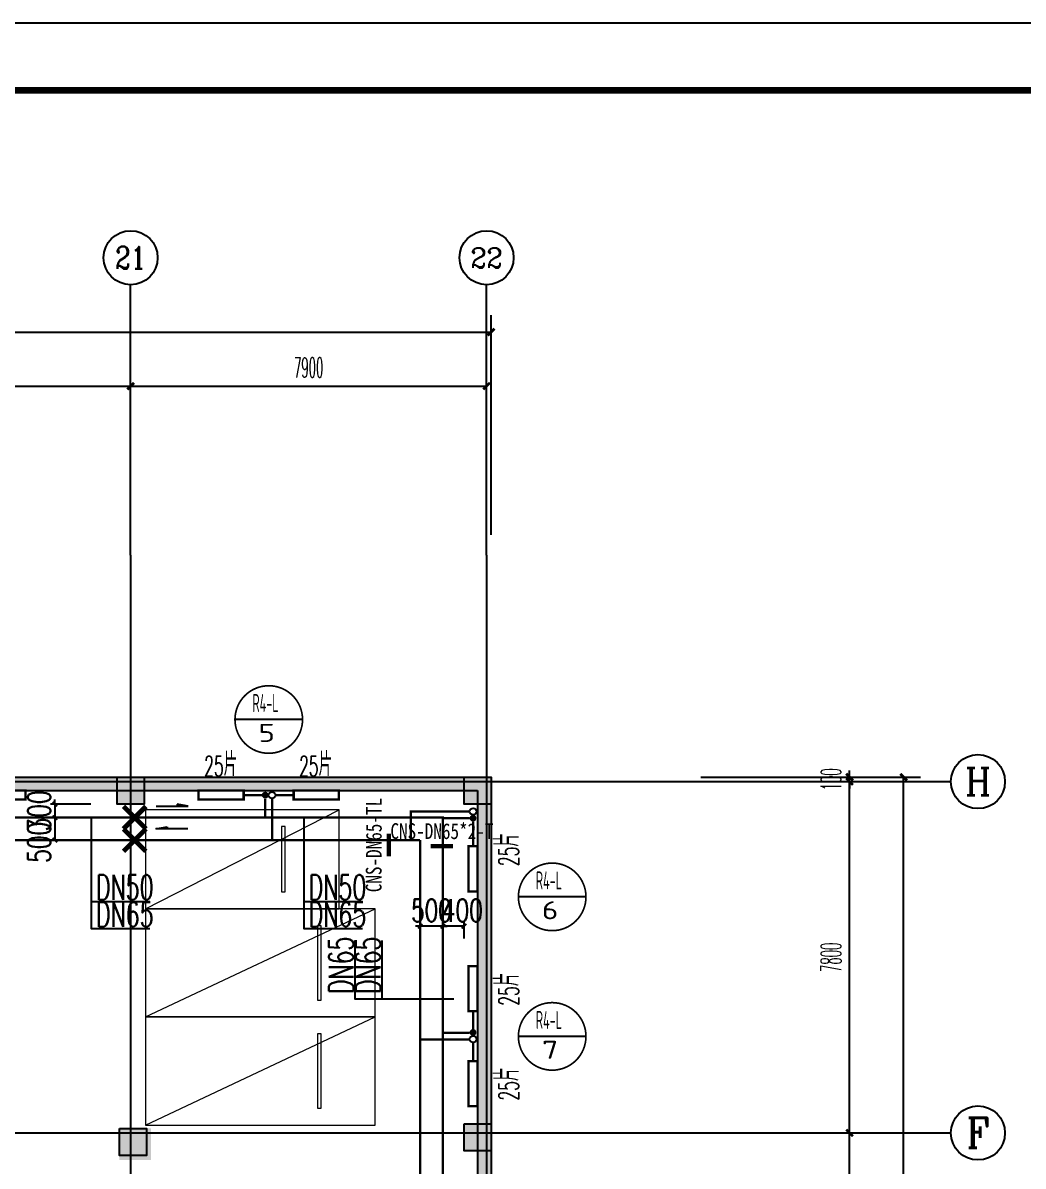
# Model space of a CAD drawing. Extents: x -888467 to -675969, y -675351 to -419232.
# Drawn here: x -739482 to -717281, y -611634 to -586251 of the extents above; entities that cross this region are included whole.
import ezdxf
from ezdxf.enums import TextEntityAlignment as Align

# ---------------------------------------------------------------- set-up
doc = ezdxf.new("R2010")
doc.units = 0
doc.header["$LTSCALE"] = 1000
doc.linetypes.add('DASH', pattern=[0.35, 0.25, -0.1])
doc.layers.get('0').update_dxf_attribs({"linetype": 'CONTINUOUS'})
doc.layers.get('Defpoints').update_dxf_attribs({"linetype": 'CONTINUOUS'})
for name, color, linetype in [('0-供暖管道管径标注', 4, 'CONTINUOUS'), ('1-标注', 2, 'CONTINUOUS'), ('1-风管标注', 4, 'CONTINUOUS'), ('3-建筑', 7, 'CONTINUOUS'), ('3-淡显', 8, 'CONTINUOUS'), ('AXIS_TEXT', 7, 'CONTINUOUS'), ('BTTK', 7, 'CONTINUOUS'), ('DIM_IDEN', 3, 'CONTINUOUS'), ('DOTE', 252, 'CONTINUOUS'), ('PIPE-暖供水', 3, 'CONTINUOUS'), ('PIPE-暖回支管', 4, 'DASH'), ('PIPE-暖回水', 1, 'DASH'), ('PUB_TITLE', 7, 'CONTINUOUS'), ('TEXT-散热器', 7, 'CONTINUOUS'), ('TH-散热器', 4, 'CONTINUOUS'), ('VPIPE-暖供水', 3, 'CONTINUOUS'), ('VPIPE-暖回水', 2, 'DASH'), ('VRV-配件', 1, 'CONTINUOUS'), ('抗震支吊架', 2, 'CONTINUOUS'), ('改过图层标记', 3, 'CONTINUOUS'), ('暖－管径标注', 2, 'CONTINUOUS'), ('结构柱子', 253, 'CONTINUOUS')]:
    doc.layers.add(name, color=color, linetype=linetype)
doc.layers.add('3-深度淡显', color=252, linetype='CONTINUOUS', lineweight=0)
doc.styles.add('_TCH_AXIS', font='COMPLEX', dxfattribs={"bigfont": 'GBCBIG'})
doc.styles.add('_TCH_DIM_T3', font='simplex.shx', dxfattribs={"width": 0.423529, "bigfont": 'gbcbig.shx'})
doc.styles.add('_THVAC_DIM', font='simplex.shx', dxfattribs={"width": 0.8, "height": 3.5, "bigfont": 'gbcbig.shx'})
doc.styles.add('COMPLEX', font='COMPLEX')
doc.styles.add('HZ(TK)', font='geniso.shx', dxfattribs={"width": 0.9, "bigfont": 'hztxt.shx'})
doc.styles.add('kzcad', font='', dxfattribs={"width": 0.8})
doc.styles.get("Standard").update_dxf_attribs({"font": 'GBENOR', "bigfont": 'GBCBIG'})
doc.styles.add('设备标注', font='simplex.shx', dxfattribs={"width": 0.705882, "bigfont": 'gbcbig.shx'})
doc.styles.get('kzcad').set_extended_font_data('SimSun')
doc.dimstyles.new('_TCH_ARCH&&150', dxfattribs={"dimtxt": 446.25, "dimasz": 150, "dimexe": 375, "dimexo": 450, "dimgap": 189.375, "dimtad": 1, "dimdec": 0, "dimzin": 0, "dimdsep": 46, "dimtxsty": '_TCH_DIM_T3', "dimblk": 'ARCHTICK', "dimcen": 0.09, "dimclrt": 7, "dimazin": 2, "dimtfac": 1, "dimtdec": 0, "dimtix": 1, "dimtmove": 2, "dimatfit": 3, "dimfxl": 1, "dimtolj": 1, "dimtzin": 0, "dimarcsym": 0})
doc.dimstyles.new('sm150', dxfattribs={"dimtxt": 500, "dimasz": 100, "dimexe": 100, "dimexo": 75, "dimgap": 100, "dimtad": 1, "dimdec": 0, "dimrnd": 10, "dimzin": 0, "dimdsep": 46, "dimtxsty": '设备标注', "dimblk": 'ARCHTICK', "dimcen": 0.09, "dimclrd": 4, "dimclre": 4, "dimclrt": 4, "dimadec": 0, "dimazin": 0, "dimtfac": 1, "dimtdec": 0, "dimtix": 1, "dimtmove": 2, "dimatfit": 3, "dimldrblk": 'ARCHTICK', "dimfxl": 800, "dimfxlon": 1, "dimtolj": 1, "dimtzin": 0, "dimarcsym": 0})

# ---------------------------------------------------------------- blocks, each defined once
blk = doc.blocks.new('_ArchTick')
at = {"color": 0, "linetype": 'ByBlock', "const_width": 0.4}
blk.add_lwpolyline([(-0.5, -0.5), (0.5, 0.5)], dxfattribs=at)
blk = doc.blocks.new('*D128')
at = {"layer": '1-标注', "color": 4, "lineweight": -2, "transparency": 16777216}
for p, q in [((-738770, -603597), (-738770, -603497)), ((-737970, -603597), (-738870, -603597)), ((-738770, -603597), (-738770, -603896)), ((-737970, -603896), (-738870, -603896)), ((-738770, -603896), (-738770, -603996))]:
    blk.add_line(p, q, dxfattribs=at)
at = {"layer": 'Defpoints', "color": 0, "transparency": 16777216}
for p in [(-737390, -603597), (-738770, -603896), (-737390, -603896)]:
    blk.add_point(p, dxfattribs=at)
at = {"layer": '1-标注', "color": 4, "lineweight": -2, "transparency": 16777216, "xscale": 100, "yscale": 100, "zscale": 100}
for p, rotation in [((-738770, -603597), 270), ((-738770, -603896), 90)]:
    blk.add_blockref('_ArchTick', p, dxfattribs=dict(at, rotation=rotation))
at = {"layer": '1-标注', "color": 4, "transparency": 16777216, "insert": (-739120, -603746), "char_height": 500, "attachment_point": 5, "rotation": 90, "style": '设备标注'}
blk.add_mtext('\\A1;300', dxfattribs=at)
blk = doc.blocks.new('*D129')
at = {"layer": '1-标注', "color": 4, "lineweight": -2, "transparency": 16777216}
for p, q in [((-738045, -603896), (-738870, -603896)), ((-738770, -603896), (-738770, -604396)), ((-737970, -604396), (-738870, -604396))]:
    blk.add_line(p, q, dxfattribs=at)
at = {"layer": 'Defpoints', "color": 0, "transparency": 16777216}
for p in [(-737970, -603896), (-738770, -604396), (-737700, -604396)]:
    blk.add_point(p, dxfattribs=at)
at = {"layer": '1-标注', "color": 4, "lineweight": -2, "transparency": 16777216, "xscale": 100, "yscale": 100, "zscale": 100}
for p, rotation in [((-738770, -603896), 90), ((-738770, -604396), 270)]:
    blk.add_blockref('_ArchTick', p, dxfattribs=dict(at, rotation=rotation))
at = {"layer": '1-标注', "color": 4, "transparency": 16777216, "insert": (-739120, -604446), "char_height": 500, "attachment_point": 5, "rotation": 90, "style": '设备标注'}
blk.add_mtext('\\A1;500', dxfattribs=at)
blk = doc.blocks.new('*D130')
at = {"layer": '1-标注', "color": 4, "lineweight": -2, "transparency": 16777216}
for p, q in [((-730163, -606581), (-730163, -606207)), ((-729690, -606307), (-730163, -606307)), ((-729690, -606581), (-729690, -606207))]:
    blk.add_line(p, q, dxfattribs=at)
at = {"layer": 'Defpoints', "color": 0, "transparency": 16777216}
for p in [(-730163, -606307), (-730163, -606656), (-729690, -606656)]:
    blk.add_point(p, dxfattribs=at)
at = {"layer": '1-标注', "color": 4, "lineweight": -2, "transparency": 16777216, "xscale": 100, "yscale": 100, "zscale": 100, "rotation": 180}
blk.add_blockref('_ArchTick', (-730163, -606307), dxfattribs=at)
at = {"layer": '1-标注', "color": 4, "lineweight": -2, "transparency": 16777216, "xscale": 100, "yscale": 100, "zscale": 100}
blk.add_blockref('_ArchTick', (-729690, -606307), dxfattribs=at)
at = {"layer": '1-标注', "color": 4, "transparency": 16777216, "insert": (-729727, -605957), "char_height": 500, "attachment_point": 5, "style": '设备标注'}
blk.add_mtext('\\A1;400', dxfattribs=at)
blk = doc.blocks.new('*D131')
at = {"layer": '1-标注', "color": 4, "lineweight": -2, "transparency": 16777216}
for p, q in [((-730666, -606307), (-730766, -606307)), ((-730666, -606612), (-730666, -606207)), ((-730163, -606307), (-730666, -606307)), ((-730163, -606506), (-730163, -606207)), ((-730163, -606307), (-730063, -606307))]:
    blk.add_line(p, q, dxfattribs=at)
at = {"layer": 'Defpoints', "color": 0, "transparency": 16777216}
for p in [(-730666, -606307), (-730163, -606581), (-730666, -606687)]:
    blk.add_point(p, dxfattribs=at)
at = {"layer": '1-标注', "color": 4, "lineweight": -2, "transparency": 16777216, "xscale": 100, "yscale": 100, "zscale": 100}
blk.add_blockref('_ArchTick', (-730666, -606307), dxfattribs=at)
at = {"layer": '1-标注', "color": 4, "lineweight": -2, "transparency": 16777216, "xscale": 100, "yscale": 100, "zscale": 100, "rotation": 180}
blk.add_blockref('_ArchTick', (-730163, -606307), dxfattribs=at)
at = {"layer": '1-标注', "color": 4, "transparency": 16777216, "insert": (-730414, -605957), "char_height": 500, "attachment_point": 5, "style": '设备标注'}
blk.add_mtext('\\A1;500', dxfattribs=at)
blk = doc.blocks.new('vhtemplate_2019年新竖式图框_A1_1_2', base_point=(-420.5, 0))
at = {"layer": 'PUB_TITLE', "color": 7}
blk.add_lwpolyline([(-420.5, 594), (841, 594), (841, 0), (-420.5, 0)], close=True, dxfattribs=at)
at = {"layer": 'PUB_TITLE', "const_width": 1}
blk.add_lwpolyline([(-395.5, 10), (831, 10), (831, 584), (-395.5, 584)], close=True, dxfattribs=at)
at = {"layer": 'BTTK', "color": 4, "style": 'HZ(TK)', "width": 0.9}
for tag, p in [('合作单位', (796, 511.5)), ('建设单位', (796, 209.5)), ('工程名称', (796, 176.5)), ('子项名称', (806, 160)), ('图纸名称', (796, 141))]:
    blk.add_attdef(tag, text='', height=3.5, dxfattribs=at).set_placement(p, align=Align.MIDDLE_CENTER)
for tag, p in [('注册证书号', (808.5, 279)), ('注册印章号', (808.5, 271)), ('设计号', (806, 193)), ('图别', (789.75, 34)), ('图号', (822.25, 34)), ('版本号', (789.75, 26)), ('日期', (822.25, 26))]:
    blk.add_attdef(tag, text='', height=3.5, dxfattribs=at).set_placement(p, align=Align.MIDDLE)
blk = doc.blocks.new('坡向')
at = {"layer": '1-风管标注'}
h = blk.add_hatch(color=256, dxfattribs=at)
h.dxf.hatch_style = 1
h.paths.add_polyline_path([(-283166, -104624), (-283166, -104869), (-283119, -104869)])
for p, q in [((-283166, -105334), (-283166, -104624)), ((-283166, -104624), (-283119, -104869)), ((-283119, -104869), (-283166, -104869))]:
    blk.add_line(p, q, dxfattribs=at)
blk = doc.blocks.new('*D182')
at = {"layer": '3-建筑', "color": 0, "lineweight": -2, "transparency": 16777216}
for p, q in [((-744390, -597616), (-744390, -593941)), ((-737090, -597616), (-737090, -593941)), ((-744390, -594316), (-737090, -594316))]:
    blk.add_line(p, q, dxfattribs=at)
at = {"layer": 'Defpoints', "color": 0, "transparency": 16777216}
for p in [(-737090, -594316), (-744390, -598066), (-737090, -598066)]:
    blk.add_point(p, dxfattribs=at)
at = {"layer": '3-建筑', "color": 0, "lineweight": -2, "transparency": 16777216, "xscale": 150, "yscale": 150, "zscale": 150, "rotation": 180}
blk.add_blockref('_ArchTick', (-744390, -594316), dxfattribs=at)
at = {"layer": '3-建筑', "color": 0, "lineweight": -2, "transparency": 16777216, "xscale": 150, "yscale": 150, "zscale": 150}
blk.add_blockref('_ArchTick', (-737090, -594316), dxfattribs=at)
at = {"layer": '3-建筑', "color": 7, "transparency": 16777216, "insert": (-740740, -593903), "char_height": 446.2, "attachment_point": 5, "style": '_TCH_DIM_T3'}
blk.add_mtext('\\A1;7300', dxfattribs=at)
blk = doc.blocks.new('*D183')
at = {"layer": '3-建筑', "color": 0, "lineweight": -2, "transparency": 16777216}
for p, q in [((-737090, -597616), (-737090, -593941)), ((-729190, -597616), (-729190, -593941)), ((-737090, -594316), (-729190, -594316))]:
    blk.add_line(p, q, dxfattribs=at)
at = {"layer": 'Defpoints', "color": 0, "transparency": 16777216}
for p in [(-729190, -594316), (-737090, -598066), (-729190, -598066)]:
    blk.add_point(p, dxfattribs=at)
at = {"layer": '3-建筑', "color": 0, "lineweight": -2, "transparency": 16777216, "xscale": 150, "yscale": 150, "zscale": 150, "rotation": 180}
blk.add_blockref('_ArchTick', (-737090, -594316), dxfattribs=at)
at = {"layer": '3-建筑', "color": 0, "lineweight": -2, "transparency": 16777216, "xscale": 150, "yscale": 150, "zscale": 150}
blk.add_blockref('_ArchTick', (-729190, -594316), dxfattribs=at)
at = {"layer": '3-建筑', "color": 7, "transparency": 16777216, "insert": (-733140, -593903), "char_height": 446.2, "attachment_point": 5, "style": '_TCH_DIM_T3'}
blk.add_mtext('\\A1;7900', dxfattribs=at)
blk = doc.blocks.new('_AXISO')
blk.add_circle((0, 0), 0.5)
at = {"layer": 'AXIS_TEXT', "style": 'COMPLEX', "width": 1.041667}
blk.add_attdef('A', text='', height=0.56, dxfattribs=at).set_placement((-0.25, -0.28), (0.25, -0.28), align=Align.FIT)
blk = doc.blocks.new('*D189')
at = {"layer": '3-建筑', "color": 0, "lineweight": -2, "transparency": 16777216}
for p, q in [((-724433, -610897), (-720758, -610897)), ((-721133, -617697), (-721133, -610897)), ((-724433, -617697), (-720758, -617697))]:
    blk.add_line(p, q, dxfattribs=at)
at = {"layer": 'Defpoints', "color": 0, "transparency": 16777216}
for p in [(-724883, -610897), (-721133, -610897), (-724883, -617697)]:
    blk.add_point(p, dxfattribs=at)
at = {"layer": '3-建筑', "color": 0, "lineweight": -2, "transparency": 16777216, "xscale": 150, "yscale": 150, "zscale": 150}
for p, rotation in [((-721133, -610897), 90), ((-721133, -617697), 270)]:
    blk.add_blockref('_ArchTick', p, dxfattribs=dict(at, rotation=rotation))
at = {"layer": '3-建筑', "color": 7, "transparency": 16777216, "insert": (-721546, -614297), "char_height": 446.2, "attachment_point": 5, "rotation": 90, "style": '_TCH_DIM_T3'}
blk.add_mtext('\\A1;6800', dxfattribs=at)
blk = doc.blocks.new('*D190')
at = {"layer": '3-建筑', "color": 0, "lineweight": -2, "transparency": 16777216}
for p, q in [((-724433, -603097), (-720758, -603097)), ((-721133, -610897), (-721133, -603097)), ((-724433, -610897), (-720758, -610897))]:
    blk.add_line(p, q, dxfattribs=at)
at = {"layer": 'Defpoints', "color": 0, "transparency": 16777216}
for p in [(-724883, -603097), (-721133, -603097), (-724883, -610897)]:
    blk.add_point(p, dxfattribs=at)
at = {"layer": '3-建筑', "color": 0, "lineweight": -2, "transparency": 16777216, "xscale": 150, "yscale": 150, "zscale": 150}
for p, rotation in [((-721133, -603097), 90), ((-721133, -610897), 270)]:
    blk.add_blockref('_ArchTick', p, dxfattribs=dict(at, rotation=rotation))
at = {"layer": '3-建筑', "color": 7, "transparency": 16777216, "insert": (-721546, -606997), "char_height": 446.2, "attachment_point": 5, "rotation": 90, "style": '_TCH_DIM_T3'}
blk.add_mtext('\\A1;7800', dxfattribs=at)
blk = doc.blocks.new('*D191')
at = {"layer": '3-建筑', "color": 0, "lineweight": -2, "transparency": 16777216}
for p, q in [((-724433, -602997), (-720758, -602997)), ((-721133, -602997), (-721133, -602847)), ((-721133, -603097), (-721133, -602997)), ((-724433, -603097), (-720758, -603097)), ((-721133, -603097), (-721133, -603247))]:
    blk.add_line(p, q, dxfattribs=at)
at = {"layer": 'Defpoints', "color": 0, "transparency": 16777216}
for p in [(-724883, -602997), (-721133, -602997), (-724883, -603097)]:
    blk.add_point(p, dxfattribs=at)
at = {"layer": '3-建筑', "color": 0, "lineweight": -2, "transparency": 16777216, "xscale": 150, "yscale": 150, "zscale": 150}
for p, rotation in [((-721133, -602997), 270), ((-721133, -603097), 90)]:
    blk.add_blockref('_ArchTick', p, dxfattribs=dict(at, rotation=rotation))
at = {"layer": '3-建筑', "color": 7, "transparency": 16777216, "insert": (-721546, -603047), "char_height": 446.2, "attachment_point": 5, "rotation": 90, "style": '_TCH_DIM_T3'}
blk.add_mtext('\\A1;100', dxfattribs=at)
blk = doc.blocks.new('*D192')
at = {"layer": '3-建筑', "color": 0, "lineweight": -2, "transparency": 16777216}
for p, q in [((-724433, -602997), (-719558, -602997)), ((-719933, -639497), (-719933, -602997)), ((-724433, -639497), (-719558, -639497))]:
    blk.add_line(p, q, dxfattribs=at)
at = {"layer": 'Defpoints', "color": 0, "transparency": 16777216}
for p in [(-724883, -602997), (-719933, -602997), (-724883, -639497)]:
    blk.add_point(p, dxfattribs=at)
at = {"layer": '3-建筑', "color": 0, "lineweight": -2, "transparency": 16777216, "xscale": 150, "yscale": 150, "zscale": 150}
for p, rotation in [((-719933, -602997), 90), ((-719933, -639497), 270)]:
    blk.add_blockref('_ArchTick', p, dxfattribs=dict(at, rotation=rotation))
at = {"layer": '3-建筑', "color": 7, "transparency": 16777216, "insert": (-720346, -621247), "char_height": 446.2, "attachment_point": 5, "rotation": 90, "style": '_TCH_DIM_T3'}
blk.add_mtext('\\A1;36500', dxfattribs=at)
blk = doc.blocks.new('*D204')
at = {"layer": '3-建筑', "color": 0, "lineweight": -2, "transparency": 16777216}
for p, q in [((-868090, -597616), (-868090, -592741)), ((-729090, -597616), (-729090, -592741)), ((-868090, -593116), (-729090, -593116))]:
    blk.add_line(p, q, dxfattribs=at)
at = {"layer": 'Defpoints', "color": 0, "transparency": 16777216}
for p in [(-729090, -593116), (-868090, -598066), (-729090, -598066)]:
    blk.add_point(p, dxfattribs=at)
at = {"layer": '3-建筑', "color": 0, "lineweight": -2, "transparency": 16777216, "xscale": 150, "yscale": 150, "zscale": 150, "rotation": 180}
blk.add_blockref('_ArchTick', (-868090, -593116), dxfattribs=at)
at = {"layer": '3-建筑', "color": 0, "lineweight": -2, "transparency": 16777216, "xscale": 150, "yscale": 150, "zscale": 150}
blk.add_blockref('_ArchTick', (-729090, -593116), dxfattribs=at)
at = {"layer": '3-建筑', "color": 7, "transparency": 16777216, "insert": (-798590, -592703), "char_height": 446.2, "attachment_point": 5, "style": '_TCH_DIM_T3'}
blk.add_mtext('\\A1;139000', dxfattribs=at)
blk = doc.blocks.new('A$C2B1B7B0A')
at = {"layer": '结构柱子'}
h = blk.add_hatch(color=253, dxfattribs=at)
h.dxf.hatch_style = 1
h.paths.add_polyline_path([(131300, 46500), (130700, 46500), (130700, 45900), (131300, 45900)])
h = blk.add_hatch(color=253, dxfattribs=at)
h.dxf.hatch_style = 1
h.paths.add_polyline_path([(139000, 46500), (138400, 46500), (138400, 45900), (139000, 45900)])
h = blk.add_hatch(color=253, dxfattribs=at)
h.dxf.hatch_style = 1
h.paths.add_polyline_path([(131450, 38700), (130750, 38700), (130750, 38000), (131450, 38000)])
h = blk.add_hatch(color=253, dxfattribs=at)
h.dxf.hatch_style = 1
h.paths.add_polyline_path([(139000, 38800), (138400, 38800), (138400, 38200), (139000, 38200)])
at = {"layer": '结构柱子', "color": 253}
for points in [[(130700, 46500), (131300, 46500), (131300, 45900), (130700, 45900)], [(138400, 46500), (139000, 46500), (139000, 45900), (138400, 45900)], [(130750, 38700), (131350, 38700), (131350, 38100), (130750, 38100)], [(138400, 38800), (139000, 38800), (139000, 38200), (138400, 38200)]]:
    blk.add_lwpolyline(points, close=True, dxfattribs=at)

msp = doc.modelspace()

# ---------------------------------------------------------------- hatches: boundary and pattern name
at = {"layer": '3-淡显'}
for points in [[(-744615.4, -603196.6), (-744490.4, -603296.6), (-729390.4, -603296.6), (-729090.4, -602996.6), (-744615.4, -602996.6)], [(-729090.4, -602996.6), (-729390.4, -603296.6), (-729390.4, -639196.6), (-729090.4, -639496.6)]]:
    msp.add_hatch(color=256, dxfattribs=at).paths.add_polyline_path(points)
h = msp.add_hatch(color=256, dxfattribs=at)
h.dxf.hatch_style = 1
h.paths.add_polyline_path([(-736790.4, -602996.6), (-737390.4, -602996.6), (-737390.4, -603596.6), (-736790.4, -603596.6)])
h = msp.add_hatch(color=256, dxfattribs=at)
h.dxf.hatch_style = 1
h.paths.add_polyline_path([(-729090.4, -602996.6), (-729690.4, -602996.6), (-729690.4, -603596.6), (-729090.4, -603596.6)])
h = msp.add_hatch(color=256, dxfattribs=at)
h.dxf.hatch_style = 1
h.paths.add_polyline_path([(-729090.4, -610696.6), (-729690.4, -610696.6), (-729690.4, -611296.6), (-729090.4, -611296.6)])
h = msp.add_hatch(color=256, dxfattribs=at)
h.dxf.hatch_style = 1
h.paths.add_polyline_path([(-736740.4, -610796.6), (-737340.4, -610796.6), (-737340.4, -611396.6), (-736740.4, -611396.6)])
at = {"layer": 'PIPE-暖供水', "linetype": 'Continuous'}
for points in [[(-730162.6, -603895.7), (-730136.3, -603895.7), (-730136.3, -603869.5)], [(-730162.6, -603895.7), (-730162.6, -603869.5), (-730136.3, -603869.5)]]:
    msp.add_hatch(color=256, dxfattribs=at).paths.add_polyline_path(points)
at = {"layer": 'VPIPE-暖回水', "linetype": 'DASH'}
for points in [[(-734027.7, -603396.6), (-734029.3, -603381), (-734034.2, -603366.1), (-734042, -603352.5), (-734052.5, -603340.8), (-734065.2, -603331.6), (-734079.5, -603325.2), (-734094.8, -603322), (-734110.5, -603322), (-734125.9, -603325.2), (-734140.2, -603331.6), (-734152.9, -603340.8), (-734163.4, -603352.5), (-734171.2, -603366.1), (-734176, -603381), (-734177.7, -603396.6), (-734176, -603412.2), (-734171.2, -603427.1), (-734163.4, -603440.7), (-734152.9, -603452.3), (-734140.2, -603461.5), (-734125.9, -603467.9), (-734110.5, -603471.2), (-734094.8, -603471.2), (-734079.5, -603467.9), (-734065.2, -603461.5), (-734052.5, -603452.3), (-734042, -603440.7), (-734034.2, -603427.1), (-734029.3, -603412.2)], [(-729415.4, -603909.5), (-729417, -603893.9), (-729421.9, -603879), (-729429.7, -603865.4), (-729440.2, -603853.8), (-729452.9, -603844.6), (-729467.2, -603838.2), (-729482.6, -603834.9), (-729498.2, -603834.9), (-729513.6, -603838.2), (-729527.9, -603844.6), (-729540.6, -603853.8), (-729551.1, -603865.4), (-729558.9, -603879), (-729563.8, -603893.9), (-729565.4, -603909.5), (-729563.8, -603925.1), (-729558.9, -603940), (-729551.1, -603953.6), (-729540.6, -603965.2), (-729527.9, -603974.5), (-729513.6, -603980.8), (-729498.2, -603984.1), (-729482.6, -603984.1), (-729467.2, -603980.8), (-729452.9, -603974.5), (-729440.2, -603965.2), (-729429.7, -603953.6), (-729421.9, -603940), (-729417, -603925.1)], [(-729415.4, -608665.3), (-729417, -608680.9), (-729421.9, -608695.8), (-729429.7, -608709.3), (-729440.2, -608721), (-729452.9, -608730.2), (-729467.2, -608736.6), (-729482.6, -608739.9), (-729498.2, -608739.9), (-729513.6, -608736.6), (-729527.9, -608730.2), (-729540.6, -608721), (-729551.1, -608709.3), (-729558.9, -608695.8), (-729563.8, -608680.9), (-729565.4, -608665.3), (-729563.8, -608649.7), (-729558.9, -608634.8), (-729551.1, -608621.2), (-729540.6, -608609.5), (-729527.9, -608600.3), (-729513.6, -608593.9), (-729498.2, -608590.7), (-729482.6, -608590.7), (-729467.2, -608593.9), (-729452.9, -608600.3), (-729440.2, -608609.5), (-729429.7, -608621.2), (-729421.9, -608634.8), (-729417, -608649.7)]]:
    msp.add_hatch(color=256, dxfattribs=at).paths.add_polyline_path(points)

# ---------------------------------------------------------------- linework, layer by layer
at = {"layer": '0-供暖管道管径标注'}
for points in [[(-737969.6, -603895.7), (-737969.6, -606358), (-736663.2, -606358)], [(-733248.7, -603895.7), (-733248.7, -606358), (-731942.3, -606358)], [(-737969.6, -605758), (-736663.2, -605758)], [(-733248.7, -605758), (-731942.3, -605758)], [(-737969.6, -606358), (-736663.2, -606358)], [(-729914.7, -607927.6), (-732105.8, -607927.6), (-732105.8, -606621.2)], [(-731505.8, -607927.6), (-731505.8, -606621.2)]]:
    msp.add_lwpolyline(points, dxfattribs=at)
at = {"layer": '3-建筑'}
for p, q in [((-737090.4, -598065.9), (-737090.4, -592065.9)), ((-729190.4, -598065.9), (-729190.4, -592065.9)), ((-744615.4, -602996.6), (-729090.4, -602996.6)), ((-729090.4, -602996.6), (-729090.4, -639496.6)), ((-744490.4, -603296.6), (-729390.4, -603296.6)), ((-729390.4, -603296.6), (-729390.4, -639196.6)), ((-724883.3, -603096.6), (-718883.3, -603096.6)), ((-724883.3, -610896.6), (-718883.3, -610896.6))]:
    msp.add_line(p, q, dxfattribs=at)
at = {"layer": '3-建筑', "color": 7}
msp.add_lwpolyline([(-747240.4, -602996.6), (-729090.4, -602996.6), (-729090.4, -639496.6), (-839040.4, -639496.6)], dxfattribs=at)
at = {"layer": '3-淡显'}
for p, q in [((-737390.4, -602996.6), (-736790.4, -602996.6)), ((-737390.4, -603596.6), (-737390.4, -602996.6)), ((-736790.4, -602996.6), (-736790.4, -603596.6)), ((-729690.4, -602996.6), (-729090.4, -602996.6)), ((-729690.4, -603596.6), (-729690.4, -602996.6)), ((-729090.4, -602996.6), (-729090.4, -603596.6)), ((-736790.4, -603596.6), (-737390.4, -603596.6)), ((-729090.4, -603596.6), (-729690.4, -603596.6)), ((-729690.4, -610696.6), (-729090.4, -610696.6)), ((-729690.4, -611296.6), (-729690.4, -610696.6)), ((-729090.4, -610696.6), (-729090.4, -611296.6)), ((-737340.4, -610796.6), (-736740.4, -610796.6)), ((-737340.4, -611396.6), (-737340.4, -610796.6)), ((-736740.4, -610796.6), (-736740.4, -611396.6)), ((-736740.4, -611396.6), (-737340.4, -611396.6)), ((-729090.4, -611296.6), (-729690.4, -611296.6))]:
    msp.add_line(p, q, dxfattribs=at)
at = {"layer": '3-深度淡显'}
for p, q in [((-736761, -605921.6), (-732461, -603721.6)), ((-736761, -608321.6), (-731661, -605921.6)), ((-736761, -610721.6), (-731661, -608321.6))]:
    msp.add_line(p, q, dxfattribs=at)
for points in [[(-732461, -605921.6), (-732461, -603721.6), (-736761, -603721.6), (-736761, -605921.6)], [(-733661, -605547), (-733661, -604096.2), (-733741.4, -604096.2), (-733741.4, -605547)], [(-731661, -608321.6), (-731661, -605921.6), (-736761, -605921.6), (-736761, -608321.6)], [(-732861, -607947), (-732861, -606296.2), (-732941.4, -606296.2), (-732941.4, -607947)], [(-731661, -610721.6), (-731661, -608321.6), (-736761, -608321.6), (-736761, -610721.6)], [(-732861, -610347), (-732861, -608696.2), (-732941.4, -608696.2), (-732941.4, -610347)]]:
    msp.add_lwpolyline(points, close=True, dxfattribs=at)
at = {"layer": 'DIM_IDEN', "color": 7}
for p, q in [((-733274.7, -601717.8), (-734774.7, -601717.8)), ((-726983.8, -605655.3), (-728483.8, -605655.3)), ((-726983.8, -608753.3), (-728483.8, -608753.3))]:
    msp.add_line(p, q, dxfattribs=at)
at = {"layer": 'DIM_IDEN', "color": 7, "const_width": 37.5}
for points in [[(-733274.7, -601717.8, 1), (-734774.7, -601717.8, 1)], [(-726983.8, -605655.3, 1), (-728483.8, -605655.3, 1)], [(-726983.8, -608753.3, 1), (-728483.8, -608753.3, 1)]]:
    msp.add_lwpolyline(points, format="xyb", close=True, dxfattribs=at)
at = {"layer": 'DOTE', "color": 251}
for p, q in [((-737090.4, -598065.9), (-737090.4, -646591)), ((-729190.4, -598065.9), (-729190.4, -646591)), ((-872297.5, -603096.6), (-724690.4, -603096.6)), ((-872297.5, -610896.6), (-724690.4, -610896.6))]:
    msp.add_line(p, q, dxfattribs=at)
at = {"layer": 'PIPE-暖供水', "linetype": 'Continuous', "const_width": 52.5}
for points in [[(-734101.6, -603895.7), (-734101.6, -603471.6)], [(-743836.4, -603895.7), (-730162.6, -603895.7)], [(-730162.6, -638299.9), (-730162.6, -603895.7)], [(-730162.6, -603909), (-729565.4, -603909)], [(-730162.6, -608671.5), (-729565.4, -608671.5)]]:
    msp.add_lwpolyline(points, dxfattribs=at)
at = {"layer": 'PIPE-暖回支管', "linetype": 'DASH', "const_width": 52.5}
for points in [[(-734176.6, -603396.6), (-734581.2, -603396.6)], [(-733876.2, -603396.6), (-733471.6, -603396.6)], [(-729490.4, -603984), (-729490.4, -604532.9)], [(-729490.4, -608596.5), (-729490.4, -608191.9)], [(-729490.4, -608896.9), (-729490.4, -609301.5)]]:
    msp.add_lwpolyline(points, dxfattribs=at)
at = {"layer": 'PIPE-暖回水', "linetype": 'DASH', "const_width": 52.5}
for points in [[(-733951.2, -604395.7), (-733951.2, -603471.6)], [(-730868.3, -604395.7), (-730868.3, -603758.6), (-729565.4, -603758.6)], [(-730666.1, -604395.7), (-730666.1, -637799.9)], [(-730662.6, -608821.9), (-729565.4, -608821.9)]]:
    msp.add_lwpolyline(points, dxfattribs=at)
msp.add_lwpolyline([(-744783.7, -637799.9), (-744783.7, -633672.4), (-743335.1, -633672.4), (-743335.1, -604475.7, -0.4142136), (-743255.1, -604395.7), (-730666.1, -604395.7)], format="xyb", dxfattribs=at)
at = {"layer": 'TH-散热器', "const_width": 52.5}
for points in [[(-740424.9, -603496.6), (-739424.9, -603496.6), (-739424.9, -603296.6), (-740424.9, -603296.6)], [(-734581.2, -603296.6), (-735581.2, -603296.6), (-735581.2, -603496.6), (-734581.2, -603496.6)], [(-733471.6, -603496.6), (-732471.6, -603496.6), (-732471.6, -603296.6), (-733471.6, -603296.6)], [(-729390.4, -605532.9), (-729390.4, -604532.9), (-729590.4, -604532.9), (-729590.4, -605532.9)], [(-729390.4, -608191.9), (-729390.4, -607191.9), (-729590.4, -607191.9), (-729590.4, -608191.9)], [(-729590.4, -609301.5), (-729590.4, -610301.5), (-729390.4, -610301.5), (-729390.4, -609301.5)]]:
    msp.add_lwpolyline(points, close=True, dxfattribs=at)
at = {"layer": 'VPIPE-暖供水', "linetype": 'Continuous'}
for centre in [(-733952.3, -603396.6), (-733952.3, -603396.6), (-729490.4, -603759.1), (-729490.4, -603759.1), (-729490.4, -608815.7), (-729490.4, -608815.7)]:
    msp.add_circle(centre, 75, dxfattribs=at)
at = {"layer": '抗震支吊架', "color": 2, "const_width": 100}
for points in [[(-731359.1, -604755.6), (-731359.1, -604255.6)], [(-730432, -604531.2), (-729932, -604531.2)]]:
    msp.add_lwpolyline(points, dxfattribs=at)
at = {"layer": '暖－管径标注', "const_width": 105.8}
for points in [[(-736750.1, -604145.1), (-737248.9, -603646.3)], [(-736750.1, -603646.3), (-737248.9, -604145.1)], [(-736750.1, -604645.1), (-737248.9, -604146.3)], [(-736750.1, -604146.3), (-737248.9, -604645.1)]]:
    msp.add_lwpolyline(points, dxfattribs=at)

# ---------------------------------------------------------------- block references
msp.add_blockref('A$C2B1B7B0A', (-868090.4, -649496.6))
at = {"layer": '3-建筑'}
ref = msp.add_blockref('_AXISO', (-737090.4, -591465.9), dxfattribs=dict(at, xscale=1200, yscale=1200, zscale=1200))
ref.add_attrib('A', '21', dxfattribs={"layer": 'AXIS_TEXT', "height": 492.67, "style": '_TCH_AXIS'}).set_placement((-737430.6, -591712.3), (-736750.2, -591712.3), align=Align.FIT)
ref = msp.add_blockref('_AXISO', (-729190.4, -591465.9), dxfattribs=dict(at, xscale=1200, yscale=1200, zscale=1200))
ref.add_attrib('A', '22', dxfattribs={"layer": 'AXIS_TEXT', "height": 441.41, "style": '_TCH_AXIS'}).set_placement((-729547.7, -591686.6), (-728833.1, -591686.6), align=Align.FIT)
ref = msp.add_blockref('_AXISO', (-718283.3, -603096.6), dxfattribs=dict(at, xscale=1200, yscale=1200, zscale=1200))
ref.add_attrib('A', 'H', dxfattribs={"layer": 'AXIS_TEXT', "height": 608.3, "style": '_TCH_AXIS'}).set_placement((-718573, -603400.7), (-717993.7, -603400.7), align=Align.FIT)
ref = msp.add_blockref('_AXISO', (-718283.3, -610896.6), dxfattribs=dict(at, xscale=1200, yscale=1200, zscale=1200))
ref.add_attrib('A', 'F', dxfattribs={"layer": 'AXIS_TEXT', "height": 668.2, "style": '_TCH_AXIS'}).set_placement((-718537.9, -611230.7), (-718028.8, -611230.7), align=Align.FIT)
at = {"layer": 'VRV-配件', "xscale": -1, "rotation": 270}
msp.add_blockref('坡向', (-631190, -320474.7), dxfattribs=at)
at = {"layer": 'VRV-配件', "rotation": 90.00000000000001}
msp.add_blockref('坡向', (-841151.6, -320978.8), dxfattribs=at)
at = {"layer": '改过图层标记', "xscale": 150, "yscale": 150, "zscale": 150}
msp.add_blockref('vhtemplate_2019年新竖式图框_A1_1_2', (-888467, -675351.2), dxfattribs=at)

# ---------------------------------------------------------------- texts
at = {"layer": '0-供暖管道管径标注', "color": 251, "style": '设备标注', "width": 0.65}
for p in [(-737855.4, -605719.4), (-733134.5, -605719.4)]:
    msp.add_text('DN50', height=550, dxfattribs=at).set_placement(p)
at = {"layer": '0-供暖管道管径标注', "style": '设备标注', "width": 0.65}
for p in [(-737855.4, -606319.4), (-733134.5, -606319.4)]:
    msp.add_text('DN65', height=550, dxfattribs=at).set_placement(p)
for p in [(-732144.4, -607813.4), (-731544.4, -607813.4)]:
    msp.add_text('DN65', height=550, rotation=90, dxfattribs=at).set_placement(p)
at = {"layer": 'DIM_IDEN', "color": 7}
for s, width, p, p2 in [('R4-L', 0.611847, (-734388, -601551.9), (-733806.7, -601551.9)), ('5', 1.852939, (-734253, -602215.1), (-733887.7, -602215.1)), ('R4-L', 0.611847, (-728097.1, -605489.4), (-727515.8, -605489.4)), ('6', 1.827645, (-727962.1, -606152.5), (-727596.8, -606152.5)), ('R4-L', 0.611847, (-728097.1, -608587.4), (-727515.8, -608587.4)), ('7', 1.992487, (-727962.1, -609250.6), (-727596.8, -609250.6))]:
    msp.add_text(s, height=400, dxfattribs=dict(at, width=width)).set_placement(p, p2, align=Align.FIT)
at = {"layer": 'TEXT-散热器', "style": '_THVAC_DIM'}
for s, height, width, p in [('25', 446.25, 0.564706, (-735457.9, -602975.1, -900)), ('片', 525, 0.8, (-735025.9, -602975.1, -900)), ('25', 446.25, 0.564706, (-733351, -602975.1, 1700)), ('片', 525, 0.8, (-732919, -602975.1, 1700))]:
    msp.add_text(s, height=height, dxfattribs=dict(at, width=width)).set_placement(p)
for s, height, width, p in [('片', 525, 0.8, (-728474.5, -604541.2, 1700)), ('25', 446.25, 0.564706, (-728474.5, -604973.2, 1700)), ('片', 525, 0.8, (-728474.5, -607639.3, 1700)), ('25', 446.25, 0.564706, (-728474.5, -608071.3, 1700)), ('片', 525, 0.8, (-728474.5, -609746.2, -900)), ('25', 446.25, 0.564706, (-728474.5, -610178.2, -900))]:
    msp.add_text(s, height=height, rotation=90, dxfattribs=dict(at, width=width)).set_placement(p)
at = {"layer": '抗震支吊架', "color": 2, "style": 'kzcad', "width": 0.8}
for s, rotation, p in [('CNS-DN65-TL', 89.88539, (-731519.1, -604505.6)), ('CNS-DN65*2-T', 359.88539, (-730182, -604371.2))]:
    msp.add_text(s, height=350, rotation=rotation, dxfattribs=at).set_placement(p, align=Align.CENTER)

# ---------------------------------------------------------------- dimensions: what is measured, and where the dimension line sits
at = {"layer": '1-标注'}
dim = msp.add_linear_dim(base=(-738769.6, -603895.7), p1=(-737390.4, -603596.6), p2=(-737390.4, -603895.7), angle=90, dimstyle='sm150', dxfattribs=at)
dim.commit()
dim.dimension.update_dxf_attribs({"geometry": '*D128', "text_midpoint": (-739119.6, -603746.2)})
dim = msp.add_linear_dim(base=(-738769.6, -604395.7), p1=(-737969.6, -603895.7), p2=(-737700.4, -604395.7), angle=90, dimstyle='sm150', dxfattribs=at)
dim.commit()
dim.dimension.update_dxf_attribs({"geometry": '*D129', "text_midpoint": (-739119.6, -604445.7), "dimtype": 128})
dim = msp.add_linear_dim(base=(-730666.0825534, -606306.5902684), p1=(-730162.5825534, -606581.4462213), p2=(-730666.0825534, -606686.5902684), dimstyle='sm150', dxfattribs=at)
dim.commit()
dim.dimension.update_dxf_attribs({"geometry": '*D131', "text_midpoint": (-730414.3325534, -605956.5902684)})
dim = msp.add_linear_dim(base=(-730162.6, -606306.6), p1=(-729690.4, -606656.4), p2=(-730162.6, -606656.4), text='400', dimstyle='sm150', dxfattribs=at)
dim.commit()
dim.dimension.update_dxf_attribs({"geometry": '*D130', "text_midpoint": (-729726.5, -605956.6), "dimtype": 128})
at = {"layer": '3-建筑'}
for p1, p2, distance, picture, middle in [((-868090.4, -598065.9), (-729090.4, -598065.9), 4950, '*D204', (-798590.4, -592703.4)), ((-744390.4, -598065.9), (-737090.4, -598065.9), 3750, '*D182', (-740740.4, -593903.4)), ((-737090.4, -598065.9), (-729190.4, -598065.9), 3750, '*D183', (-733140.4, -593903.4)), ((-724883.3, -603096.6), (-724883.3, -602996.6), -3750, '*D191', (-721545.8, -603046.6)), ((-724883.3, -639496.6), (-724883.3, -602996.6), -4950, '*D192', (-720345.8, -621246.6)), ((-724883.3, -610896.6), (-724883.3, -603096.6), -3750, '*D190', (-721545.8, -606996.6)), ((-724883.3, -617696.6), (-724883.3, -610896.6), -3750, '*D189', (-721545.8, -614296.6))]:
    dim = msp.add_aligned_dim(p1=p1, p2=p2, distance=distance, dimstyle='_TCH_ARCH&&150', dxfattribs=at)
    dim.commit()
    dim.dimension.update_dxf_attribs({"geometry": picture, "text_midpoint": middle})

doc.saveas('drawing.dxf')
